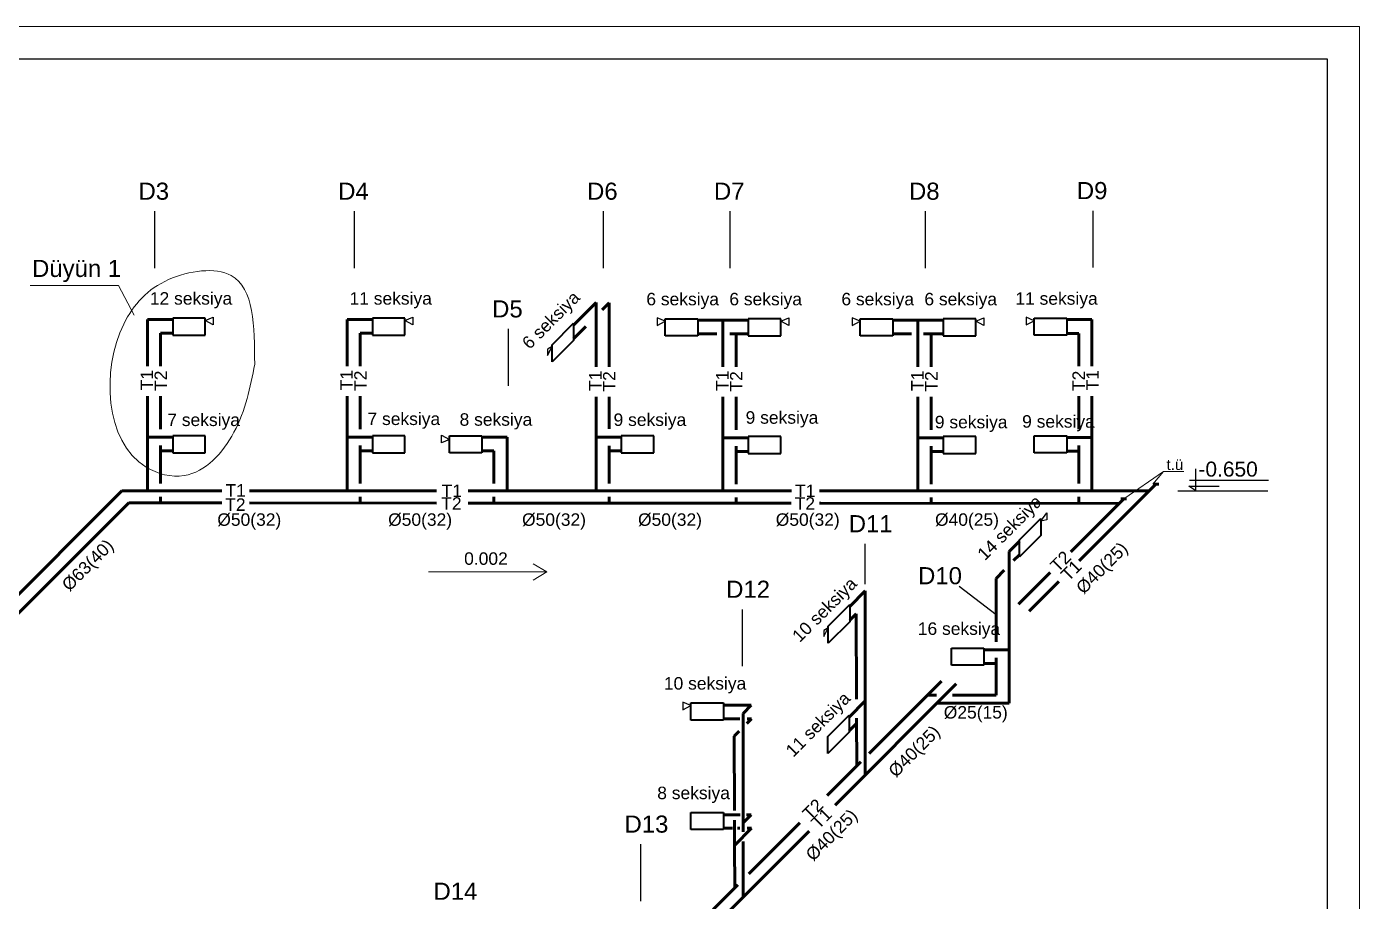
# Model space of a CAD drawing. Header units: millimetres. Extents: x 895788 to 1136524, y -21936 to 400945.
# Drawn here: x 949190 to 986569, y 293579 to 318104 of the extents above; entities that cross this region are included whole.
import ezdxf

# ---------------------------------------------------------------- set-up
doc = ezdxf.new("R2010")
doc.units = ezdxf.units.MM
doc.layers.add('kenar xetler', color=7, linetype='Continuous')
doc.layers.add('невидимка_Ном._пера__241_Ном._пера__7', color=7, linetype='Continuous', lineweight=60)
doc.layers.add('размер_Ном._пера__241_Ном._пера__7', color=7, linetype='Continuous', lineweight=60)
doc.styles.add('ARİAL', font='arial.ttf')
doc.styles.get("Standard").update_dxf_attribs({"font": 'arial.ttf', "height": 400})
doc.styles.add('Times New  Roman', font='times.ttf')

msp = doc.modelspace()

# ---------------------------------------------------------------- linework, layer by layer
at = {"lineweight": 30}
for p, q in [((952786.432, 311330.351), (952786.432, 312927.554)), ((958386.871, 311330.351), (958386.871, 312927.554)), ((965367.374, 311330.203), (965367.374, 312927.406)), ((968926.353, 311330.203), (968926.353, 312927.406)), ((974397.287, 311330.203), (974397.287, 312927.406)), ((979105.03, 311346.667), (979105.03, 312943.87)), ((962704.633, 308030.351), (962704.633, 309627.554)), ((972707.032, 302475.016), (972707.032, 303603.494)), ((976378.15, 301609.059), (975341.754, 302408.087)), ((969268.827, 300168.811), (969268.827, 301766.014)), ((966417.607, 293584.657), (966417.607, 295181.86))]:
    msp.add_line(p, q, dxfattribs=at)
at = {"color": 0, "lineweight": 9}
for p, q in [((951769.988, 310848.983), (949291.544, 310848.983)), ((952204.59, 310014.79), (951769.988, 310848.983)), ((960464.098, 302814.834), (963784.3, 302814.834)), ((963784.3, 302814.834), (963391.93, 303041.368)), ((963784.3, 302814.834), (963391.93, 302588.299))]:
    msp.add_line(p, q, dxfattribs=at)
at = {"color": 1, "linetype": 'ByBlock', "lineweight": 60}
for p, q in [((965160.325, 310372.333), (964529.295, 309732.632)), ((977034.865, 303679.305), (976746.651, 303387.131)), ((972707.672, 302282.582), (972276.309, 301845.292)), ((972707.673, 297118.744), (972707.672, 302282.582)), ((969510.247, 299077.596), (968731.364, 299077.596)), ((969285.521, 298849.783), (969510.247, 299077.596)), ((972707.672, 299199.47), (972261.499, 298747.165)), ((969285.522, 295527.69), (969285.521, 298849.783)), ((969203.457, 296005.311), (968731.364, 296005.311)), ((969285.522, 295777.498), (969510.247, 296005.311)), ((969510.247, 296005.311), (969383.267, 296005.311)), ((969285.522, 293696.773), (969285.522, 295255.614))]:
    msp.add_line(p, q, dxfattribs=at)
at = {"color": 1, "linetype": 'ByBlock', "lineweight": 60, "ltscale": 1.1}
for p, q in [((965160.325, 310372.333), (965160.325, 308570.344)), ((953286.488, 309891.468), (952579.383, 309891.468)), ((952579.383, 309891.468), (952579.383, 308589.013)), ((958886.927, 309891.468), (958179.822, 309891.468)), ((958179.822, 309891.468), (958179.822, 308589.013)), ((978362.894, 309888.839), (979069.999, 309888.839)), ((979069.999, 309888.839), (979069.999, 308586.384)), ((968012.199, 309872.799), (968719.304, 309872.799)), ((969426.409, 309872.799), (968719.304, 309872.799)), ((968719.304, 309872.799), (968719.304, 308570.344)), ((973483.132, 309872.375), (974190.238, 309872.375)), ((974897.343, 309872.375), (974190.238, 309872.375)), ((974190.238, 309872.375), (974190.238, 308569.92)), ((952579.383, 307746.151), (952579.383, 305091.468)), ((958179.822, 307746.151), (958179.822, 305090.261)), ((965160.325, 307727.482), (965160.325, 305089.813)), ((968719.304, 307727.482), (968719.304, 305089.577)), ((974190.238, 307727.058), (974190.238, 305089.145)), ((979069.999, 307743.522), (979069.999, 305088.839)), ((953286.488, 306591.468), (952579.383, 306591.468)), ((958886.927, 306591.468), (958179.822, 306591.468)), ((961958.66, 306591.468), (962665.765, 306591.468)), ((962665.765, 306591.468), (962665.765, 305089.99)), ((965867.43, 306591.291), (965160.325, 306591.291)), ((969426.409, 306572.799), (968719.304, 306572.799)), ((974897.343, 306572.375), (974190.238, 306572.375)), ((978362.894, 306588.839), (979069.999, 306588.839)), ((948334.878, 301570.127), (951855.479, 305090.728)), ((951855.479, 305090.728), (954542.932, 305090.544)), ((954542.932, 305090.544), (954662.829, 305090.536)), ((955438.73, 305090.483), (960682.208, 305090.125)), ((961572.912, 305090.064), (970640.111, 305089.446)), ((961572.912, 305090.064), (965060.325, 305089.903)), ((971430.807, 305089.392), (971668.725, 305089.375)), ((971668.725, 305089.375), (975036.882, 305089.145)), ((975036.882, 305089.145), (980678.121, 305088.76)), ((980864.324, 305274.954), (978714.665, 303125.404)), ((980785.03, 305274.954), (980943.618, 305274.954)), ((976746.651, 303387.131), (976746.651, 299132.262)), ((978140.898, 302551.668), (977307.675, 301718.491)), ((976039.546, 300632.275), (976746.651, 300632.275)), ((975262.691, 299673.619), (971868.485, 296279.599)), ((976746.651, 299132.262), (974721.352, 299132.317)), ((976746.651, 299132.262), (976545.442, 299132.268)), ((971135.687, 295546.841), (958744.61, 283156.441))]:
    msp.add_line(p, q, dxfattribs=at)
at = {"color": 5, "linetype": 'ByBlock', "lineweight": 60}
for p, q in [((965528.826, 310358.822), (965333.263, 310160.571)), ((964874.156, 309695.156), (964531.315, 309347.605)), ((977034.865, 303297.841), (976873.01, 303133.762)), ((976604.468, 302861.53), (976378.15, 302632.102)), ((972460.121, 301644.554), (972278.329, 301460.264)), ((972460.121, 301644.554), (972467.716, 299248.774)), ((969190.001, 298699.729), (968731.364, 298699.729)), ((969389.31, 298567.922), (969519.331, 298699.729)), ((969519.331, 298699.729), (969398.265, 298699.729)), ((972469.399, 298717.91), (972473.648, 297377.289)), ((969038.005, 298211.79), (969175.689, 298351.365)), ((972466.667, 298568.077), (972263.519, 298362.138)), ((969038.005, 298211.79), (969044.609, 296128.402)), ((969045.8, 295856.712), (969047.065, 295528.677)), ((968983.096, 295627.444), (968731.364, 295627.444)), ((969047.065, 295528.677), (969047.713, 295149.345)), ((969047.713, 295149.345), (969519.331, 295627.444)), ((969190.001, 295627.444), (969129.91, 295627.444)), ((969519.331, 295627.444), (969398.265, 295627.444)), ((969047.713, 295149.345), (969051.498, 293955.317))]:
    msp.add_line(p, q, dxfattribs=at)
at = {"color": 5, "linetype": 'ByBlock', "lineweight": 60, "ltscale": 1.1}
for p, q in [((965528.826, 308570.344), (965528.826, 310358.822)), ((953286.488, 309506.518), (952947.885, 309506.518)), ((952947.885, 308589.013), (952947.885, 309506.518)), ((958886.927, 309506.518), (958548.323, 309506.518)), ((958548.323, 308589.013), (958548.323, 309506.518)), ((978362.894, 309503.889), (978701.498, 309503.889)), ((978701.498, 308586.384), (978701.498, 309503.889)), ((968548.989, 309487.849), (968012.199, 309487.849)), ((969426.409, 309487.849), (968910.695, 309487.849)), ((969087.806, 308570.344), (969087.806, 309487.849)), ((974010.023, 309487.425), (973483.132, 309487.425)), ((974897.343, 309487.425), (974348.53, 309487.425)), ((974558.739, 308569.92), (974558.739, 309487.425)), ((952947.885, 306818.984), (952947.885, 307746.151)), ((958548.323, 306818.984), (958548.323, 307746.151)), ((965528.826, 306826.991), (965528.826, 307727.482)), ((969087.806, 306800.315), (969087.806, 307727.482)), ((974558.739, 306799.891), (974558.739, 307727.058)), ((978701.498, 306816.355), (978701.498, 307743.522)), ((952947.885, 305294.732), (952947.885, 306363.728)), ((953286.488, 306206.518), (952947.885, 306206.518)), ((958548.323, 305294.732), (958548.323, 306363.728)), ((958886.927, 306206.518), (958548.323, 306206.518)), ((961958.66, 306206.518), (962297.264, 306206.518)), ((962297.264, 305294.732), (962297.264, 306206.518)), ((965528.826, 305294.555), (965528.826, 306347.866)), ((965867.43, 306206.341), (965528.826, 306206.341)), ((969087.806, 305276.064), (969087.806, 306345.059)), ((969426.409, 306187.849), (969087.806, 306187.849)), ((974558.739, 305275.639), (974558.739, 306344.634)), ((974897.343, 306187.425), (974558.739, 306187.425)), ((978362.894, 306203.889), (978701.498, 306203.889)), ((978701.498, 305292.103), (978701.498, 306361.098)), ((948538.821, 301236.668), (952054.616, 304752.464)), ((952054.616, 304752.464), (954662.829, 304750.731)), ((952947.885, 304759.884), (952947.885, 304920.215)), ((955438.73, 304750.216), (960684.062, 304746.731)), ((958548.323, 304759.884), (958548.323, 304920.215)), ((961572.958, 304746.141), (962297.264, 304745.66)), ((962297.264, 304745.66), (962297.264, 304920.215)), ((962297.264, 304745.66), (965261.495, 304743.691)), ((965261.495, 304743.691), (969087.806, 304741.149)), ((965528.826, 304745.66), (965528.826, 304920.215)), ((969087.806, 304741.149), (969087.806, 304901.547)), ((969087.806, 304741.149), (970629.909, 304740.124)), ((971430.695, 304739.592), (971467.439, 304739.568)), ((971467.439, 304739.568), (979830.782, 304734.012)), ((974558.739, 304740.724), (974558.739, 304901.122)), ((979963.021, 304866.244), (978475.296, 303378.6)), ((978701.498, 304734.762), (978701.498, 304917.586)), ((979883.727, 304866.244), (980042.315, 304866.244)), ((977894.622, 302797.957), (977011.521, 301914.905)), ((976378.15, 300859.791), (976378.15, 302632.102)), ((976039.546, 300247.325), (976378.15, 300247.325)), ((976378.15, 299357.782), (976378.15, 300404.535)), ((974849.692, 299753.195), (972820.24, 297723.854)), ((974713.845, 299357.782), (974454.258, 299357.782)), ((976378.15, 299357.782), (975162.172, 299357.782)), ((972585.162, 297488.788), (971639.243, 296542.921)), ((970872.365, 295776.085), (969447.396, 294351.193)), ((969135.054, 294038.869), (966615.343, 291519.295))]:
    msp.add_line(p, q, dxfattribs=at)
at = {"linetype": 'ByBlock', "lineweight": 40, "ltscale": 2}
for p, q in [((954199.927, 309934.598), (953286.488, 309934.598)), ((953286.488, 309934.598), (953286.488, 309456.8)), ((954199.927, 309456.8), (954199.927, 309934.598)), ((959800.365, 309934.598), (958886.927, 309934.598)), ((958886.927, 309934.598), (958886.927, 309456.8)), ((959800.365, 309456.8), (959800.365, 309934.598)), ((967098.76, 309915.929), (968012.199, 309915.929)), ((967098.76, 309438.131), (967098.76, 309915.929)), ((968012.199, 309915.929), (968012.199, 309438.131)), ((970339.848, 309915.929), (969426.409, 309915.929)), ((969426.409, 309915.929), (969426.409, 309438.131)), ((970339.848, 309438.131), (970339.848, 309915.929)), ((972569.694, 309915.505), (973483.132, 309915.505)), ((972569.694, 309437.706), (972569.694, 309915.505)), ((973483.132, 309915.505), (973483.132, 309437.706)), ((975810.781, 309915.505), (974897.343, 309915.505)), ((974897.343, 309915.505), (974897.343, 309437.706)), ((975810.781, 309437.706), (975810.781, 309915.505)), ((977449.456, 309931.968), (978362.894, 309931.968)), ((977449.456, 309454.17), (977449.456, 309931.968)), ((978362.894, 309931.968), (978362.894, 309454.17)), ((963927.749, 309184.607), (964528.909, 309786.566)), ((964528.909, 309786.566), (964528.909, 309307.642)), ((953286.488, 309456.8), (954199.927, 309456.8)), ((958886.927, 309456.8), (959800.365, 309456.8)), ((964528.909, 309307.642), (963927.749, 308706.808)), ((963927.749, 308706.808), (963927.749, 309184.607)), ((968012.199, 309438.131), (967098.76, 309438.131)), ((969426.409, 309438.131), (970339.848, 309438.131)), ((973483.132, 309437.706), (972569.694, 309437.706)), ((974897.343, 309437.706), (975810.781, 309437.706)), ((978362.894, 309454.17), (977449.456, 309454.17)), ((954199.927, 306634.598), (953286.488, 306634.598)), ((953286.488, 306634.598), (953286.488, 306156.8)), ((954199.927, 306156.8), (954199.927, 306634.598)), ((959800.365, 306634.598), (958886.927, 306634.598)), ((958886.927, 306634.598), (958886.927, 306156.8)), ((959800.365, 306156.8), (959800.365, 306634.598)), ((961045.222, 306634.598), (961958.66, 306634.598)), ((961045.222, 306156.8), (961045.222, 306634.598)), ((961958.66, 306634.598), (961958.66, 306156.8)), ((966780.868, 306634.421), (965867.43, 306634.421)), ((965867.43, 306634.421), (965867.43, 306156.623)), ((966780.868, 306156.623), (966780.868, 306634.421)), ((970339.848, 306615.929), (969426.409, 306615.929)), ((969426.409, 306615.929), (969426.409, 306138.131)), ((970339.848, 306138.131), (970339.848, 306615.929)), ((975810.781, 306615.505), (974897.343, 306615.505)), ((974897.343, 306615.505), (974897.343, 306137.706)), ((975810.781, 306137.706), (975810.781, 306615.505)), ((977449.456, 306631.968), (978362.894, 306631.968)), ((977449.456, 306154.17), (977449.456, 306631.968)), ((978362.894, 306631.968), (978362.894, 306154.17)), ((953286.488, 306156.8), (954199.927, 306156.8)), ((958886.927, 306156.8), (959800.365, 306156.8)), ((961958.66, 306156.8), (961045.222, 306156.8)), ((965867.43, 306156.623), (966780.868, 306156.623)), ((969426.409, 306138.131), (970339.848, 306138.131)), ((978362.894, 306154.17), (977449.456, 306154.17)), ((974897.343, 306137.706), (975810.781, 306137.706)), ((977034.865, 303712.744), (977636.025, 304314.703)), ((977636.025, 304314.703), (977636.025, 303835.779)), ((977636.025, 303835.779), (977034.865, 303234.945)), ((977034.865, 303234.945), (977034.865, 303712.744)), ((971674.763, 301297.266), (972275.922, 301899.225)), ((972275.922, 301899.225), (972275.922, 301420.301)), ((972275.922, 301420.301), (971674.763, 300819.468)), ((971674.763, 300819.468), (971674.763, 301297.266)), ((975126.108, 300675.405), (976039.546, 300675.405)), ((975126.108, 300197.607), (975126.108, 300675.405)), ((976039.546, 300675.405), (976039.546, 300197.607)), ((976039.546, 300197.607), (975126.108, 300197.607)), ((967817.926, 299141.158), (968731.364, 299141.158)), ((967817.926, 298663.36), (967817.926, 299141.158)), ((968731.364, 299141.158), (968731.364, 298663.36)), ((968731.364, 298663.36), (967817.926, 298663.36)), ((971659.953, 298199.14), (972261.113, 298801.099)), ((972261.113, 298801.099), (972261.113, 298322.175)), ((972261.113, 298322.175), (971659.953, 297721.342)), ((971659.953, 297721.342), (971659.953, 298199.14)), ((967817.926, 296068.872), (968731.364, 296068.872)), ((967817.926, 295591.074), (967817.926, 296068.872)), ((968731.364, 296068.872), (968731.364, 295591.074)), ((968731.364, 295591.074), (967817.926, 295591.074))]:
    msp.add_line(p, q, dxfattribs=at)
at = {"color": 7}
for p, q in [((954199.927, 309861.524), (954424.38, 309960.985)), ((954424.38, 309960.985), (954424.38, 309744.631)), ((959800.365, 309861.524), (960024.819, 309960.985)), ((960024.819, 309960.985), (960024.819, 309744.631)), ((967098.76, 309842.855), (966874.307, 309942.316)), ((966874.307, 309942.316), (966874.307, 309725.962)), ((970339.848, 309842.855), (970564.301, 309942.316)), ((970564.301, 309942.316), (970564.301, 309725.962)), ((972569.694, 309842.431), (972345.241, 309941.892)), ((972345.241, 309941.892), (972345.241, 309725.537)), ((975810.781, 309842.431), (976035.234, 309941.892)), ((976035.234, 309941.892), (976035.234, 309725.537)), ((977449.456, 309858.894), (977225.003, 309958.356)), ((977225.003, 309958.356), (977225.003, 309742.001)), ((954424.38, 309744.631), (954199.927, 309861.524)), ((960024.819, 309744.631), (959800.365, 309861.524)), ((966874.307, 309725.962), (967098.76, 309842.855)), ((970564.301, 309725.962), (970339.848, 309842.855)), ((972345.241, 309725.537), (972569.694, 309842.431)), ((976035.234, 309725.537), (975810.781, 309842.431)), ((977225.003, 309742.001), (977449.456, 309858.894)), ((963927.749, 309132.39), (963798.995, 309061.153)), ((963798.995, 308888.069), (963927.749, 309132.39)), ((963927.749, 309132.39), (963820.454, 309073.026)), ((963820.454, 308928.789), (963927.749, 309132.39)), ((963798.995, 309061.153), (963798.995, 308888.069)), ((960820.769, 306647.818), (961045.222, 306530.925)), ((960820.769, 306431.464), (960820.769, 306647.818)), ((961045.222, 306530.925), (960820.769, 306431.464)), ((977636.025, 304242.019), (977808.45, 304468.991)), ((977808.45, 304271.963), (977636.025, 304242.019)), ((977808.45, 304468.991), (977808.45, 304271.963)), ((971674.763, 301245.05), (971546.009, 301173.812)), ((971546.009, 301000.729), (971674.763, 301245.05)), ((971546.009, 301173.812), (971546.009, 301000.729)), ((971674.763, 301245.05), (971567.468, 301185.685)), ((971567.468, 301041.449), (971674.763, 301245.05)), ((967817.926, 299068.084), (967593.473, 299167.545)), ((967593.473, 299167.545), (967593.473, 298951.191)), ((967593.473, 298951.191), (967817.926, 299068.084))]:
    msp.add_line(p, q, dxfattribs=at)
at = {"lineweight": 0}
for p, q in [((979963.021, 304866.244), (981071.962, 305633.242)), ((980777.694, 305272.055), (981071.962, 305633.242)), ((981071.962, 305633.242), (981646.98, 305633.242))]:
    msp.add_line(p, q, dxfattribs=at)
at = {"color": 0, "lineweight": 9}
msp.add_open_spline([(955585.892, 308637.001), (955579.175, 309704.2), (955567.856, 311502.486), (952995.792, 311176.6), (951253.924, 309348.14), (951389.547, 305941.741), (953920.945, 305285.228), (955218.825, 306749.115), (955460.694, 307993.084), (955585.892, 308637.001)], degree=3, knots=[0, 0, 0, 0, 2572.702808134, 4335.138349808, 6105.167926181, 10161.542051886, 11253.819592326, 13108.983623237, 15099.758061855, 15099.758061855, 15099.758061855, 15099.758061855], dxfattribs=at)
at = {"layer": 'kenar xetler', "color": 7, "ltscale": 18}
for p, q in [((981802.25, 305391.678), (984021.79, 305391.678)), ((981983.624, 305088.747), (981983.624, 305702.281)), ((981476.877, 305088.747), (984005.862, 305088.747)), ((981983.624, 305088.747), (981790.425, 305217.585)), ((981790.425, 305217.585), (982640.994, 305217.585))]:
    msp.add_line(p, q, dxfattribs=at)
at = {"layer": 'невидимка_Ном._пера__241_Ном._пера__7', "linetype": 'Continuous', "lineweight": 30}
for p, q in [((914676.304, 317205.088), (985670.582, 317205.088)), ((985670.582, 317205.088), (985670.582, 265621.904))]:
    msp.add_line(p, q, dxfattribs=at)
at = {"layer": 'размер_Ном._пера__241_Ном._пера__7', "linetype": 'Continuous', "lineweight": 0}
for p, q in [((911081.657, 318103.749), (986569.243, 318103.749)), ((986569.243, 318103.749), (986569.243, 264723.242))]:
    msp.add_line(p, q, dxfattribs=at)

# ---------------------------------------------------------------- texts
at = {"char_height": 480, "attachment_point": 1}
for s, width, insert in [('{\\fArial|b0|i0|c238|p34;D3}', 1030.0719, (952327.55, 313731.144)), ('{\\fArial|b0|i0|c238|p34;D4}', 1030.0719, (957927.989, 313731.144)), ('{\\fArial|b0|i0|c238|p34;D6}', 1030.0719, (964908.491, 313730.996)), ('{\\fArial|b0|i0|c238|p34;D7}', 1030.0719, (968467.471, 313730.996)), ('{\\fArial|b0|i0|c238|p34;D8}', 1030.0719, (973938.404, 313730.996)), ('{\\fArial|b0|i0|c238|p34;D9}', 1030.0719, (978646.147, 313747.46)), ('{\\fArial|b0|i0|c238|p34;Düyün 1}', 3057.1653, (949341.668, 311565.475)), ('{\\fArial|b0|i0|c238|p34;D5}', 1030.0719, (962245.75, 310431.144)), ('{\\fArial|b0|i0|c238|p34;D11}', 1030.0719, (972248.149, 304407.084)), ('{\\fArial|b0|i0|c238|p34;D10}', 1030.0719, (974192.902, 302949.663)), ('{\\fArial|b0|i0|c238|p34;D12}', 3322.26178, (968809.944, 302569.604)), ('{\\fArial|b0|i0|c238|p34;D13}', 3322.26178, (965958.724, 295985.45)), ('{\\fArial|b0|i0|c238|p34;D14}', 3322.26178, (960601.195, 294102.852))]:
    msp.add_mtext_dynamic_manual_height_columns(s, width=width, gutter_width=2000, heights=[0], dxfattribs=dict(at, insert=insert))
at = {"char_height": 350, "attachment_point": 1, "style": 'Times New  Roman'}
for s, insert, width in [('\\A1;{\\fArial|b0|i0|c238|p34;12 seksiya}', (952644.943, 310659.496), 3778.84715), ('\\A1;{\\fArial|b0|i0|c238|p34;11 seksiya}', (958245.382, 310659.496), 3778.84715), ('\\A1;{\\fArial|b0|i0|c238|p34;6 seksiya}', (966570.653, 310640.827), 3778.84715), ('\\A1;{\\fArial|b0|i0|c238|p34;6 seksiya}', (968898.303, 310640.827), 3778.84715), ('\\A1;{\\fArial|b0|i0|c238|p34;6 seksiya}', (972041.587, 310640.402), 3778.84715), ('\\A1;{\\fArial|b0|i0|c238|p34;6 seksiya}', (974369.236, 310640.402), 3778.84715), ('\\A1;{\\fArial|b0|i0|c238|p34;11 seksiya}', (976921.349, 310656.866), 3778.84715), ('\\A1;{\\fArial|b0|i0|c238|p34;7 seksiya}', (953134.498, 307255.434), 3778.84715), ('\\A1;{\\fArial|b0|i0|c238|p34;7 seksiya}', (958750.083, 307284.293), 3778.84715), ('\\A1;{\\fArial|b0|i0|c238|p34;8 seksiya}', (961332.576, 307264.555), 3778.84715), ('\\A1;{\\fArial|b0|i0|c238|p34;9 seksiya}', (965651.698, 307258.796), 3778.84715), ('\\A1;{\\fArial|b0|i0|c238|p34;9 seksiya}', (969356.01, 307320.282), 3778.84715), ('\\A1;{\\fArial|b0|i0|c238|p34;9 seksiya}', (974662.56, 307192.914), 3778.84715), ('\\A1;{\\fArial|b0|i0|c238|p34;9 seksiya}', (977110.812, 307210.077), 3778.84715), ('{\\fArial|b0|i0|c0|p34;T\\fArial|b0|i0|c238|p34;1}', (954766.194, 305277.18), 487.89948), ('{\\fArial|b0|i0|c0|p34;T\\fArial|b0|i0|c238|p34;1}', (960828.225, 305263.663), 487.89948), ('{\\fArial|b0|i0|c0|p34;T\\fArial|b0|i0|c238|p34;1}', (970742.425, 305263.663), 487.89948), ('{\\fArial|b0|i0|c0|p34;T\\fArial|b0|i0|c238|p34;2}', (954759.568, 304878.143), 487.89948), ('{\\fArial|b0|i0|c0|p34;T\\fArial|b0|i0|c238|p34;2}', (960818.171, 304909.147), 487.89948), ('{\\fArial|b0|i0|c0|p34;T\\fArial|b0|i0|c238|p34;2}', (970732.372, 304909.147), 487.89948), ('{\\fArial|b0|i0|c238|p34;%%C50(32)}', (954537.635, 304458.45), 487.89948), ('{\\fArial|b0|i0|c238|p34;%%C50(32)}', (959329.148, 304458.45), 487.89948), ('{\\fArial|b0|i0|c238|p34;%%C50(32)}', (963085.188, 304458.45), 487.89948), ('{\\fArial|b0|i0|c238|p34;%%C50(32)}', (966337.67, 304458.45), 487.89948), ('{\\fArial|b0|i0|c238|p34;%%C50(32)}', (970200.864, 304458.45), 487.89948), ('{\\fArial|b0|i0|c238|p34;%%C40(25)}', (974667.61, 304458.45), 487.89948), ('{\\fArial|b0|i0|c238|p34;0.002}', (961460.795, 303364.958), 487.89948), ('\\A1;{\\fArial|b0|i0|c238|p34;16 seksiya}', (974184.838, 301400.579), 3778.84715), ('\\A1;{\\fArial|b0|i0|c238|p34;10 seksiya}', (967063.051, 299866.332), 3778.84715), ('{\\fArial|b0|i0|c238|p34;%%C25(15)}', (974913.56, 299054.901), 487.89948), ('\\A1;{\\fArial|b0|i0|c238|p34;8 seksiya}', (966876.657, 296794.047), 3778.84715)]:
    msp.add_mtext(s, dxfattribs=dict(at, insert=insert, width=width))
at = {"char_height": 350, "style": 'Times New  Roman'}
for s, insert, width, attachment_point, rotation in [('\\A1;{\\fArial|b0|i0|c238|p34;6 seksiya}', (963047.904, 309282.563), 3778.84715, 1, 45), ('{\\fArial|b0|i0|c0|p34;T\\fArial|b0|i0|c238|p34;1}', (952387.332, 307908.743), 487.89948, 1, 90), ('{\\fArial|b0|i0|c0|p34;T\\fArial|b0|i0|c238|p34;2}', (952777.586, 307890.601), 487.89948, 1, 90), ('{\\fArial|b0|i0|c0|p34;T\\fArial|b0|i0|c238|p34;1}', (957987.771, 307908.743), 487.89948, 1, 90), ('{\\fArial|b0|i0|c0|p34;T\\fArial|b0|i0|c238|p34;2}', (958378.025, 307890.601), 487.89948, 1, 90), ('{\\fArial|b0|i0|c0|p34;T\\fArial|b0|i0|c238|p34;1}', (964965.377, 307890.074), 487.89948, 1, 90), ('{\\fArial|b0|i0|c0|p34;T\\fArial|b0|i0|c238|p34;2}', (965355.631, 307871.932), 487.89948, 1, 90), ('{\\fArial|b0|i0|c0|p34;T\\fArial|b0|i0|c238|p34;1}', (968527.253, 307890.074), 487.89948, 1, 90), ('{\\fArial|b0|i0|c0|p34;T\\fArial|b0|i0|c238|p34;2}', (968917.508, 307871.932), 487.89948, 1, 90), ('{\\fArial|b0|i0|c0|p34;T\\fArial|b0|i0|c238|p34;1}', (973998.187, 307889.649), 487.89948, 1, 90), ('{\\fArial|b0|i0|c0|p34;T\\fArial|b0|i0|c238|p34;2}', (974388.441, 307871.508), 487.89948, 1, 90), ('{\\fArial|b0|i0|c0|p34;T\\fArial|b0|i0|c238|p34;2}', (978871.796, 307887.972), 487.89948, 7, 90), ('{\\fArial|b0|i0|c0|p34;T\\fArial|b0|i0|c238|p34;1}', (979262.05, 307906.113), 487.89948, 7, 90), ('\\A1;{\\fArial|b0|i0|c238|p34;14 seksiya}', (975818.245, 303365.213), 3778.84715, 1, 45), ('{\\fArial|b0|i0|c238|p34;%%C63(40)}', (950140.265, 302499.823), 487.89948, 1, 45), ('{\\fArial|b0|i0|c238|p34;%%C40(25)}', (978587.814, 302418.005), 487.89948, 1, 45), ('{\\fArial|b0|i0|c0|p34;T\\fArial|b0|i0|c238|p34;2}', (977863.896, 303035.863), 487.89948, 1, 45), ('{\\fArial|b0|i0|c0|p34;T\\fArial|b0|i0|c238|p34;1}', (978162.044, 302778.074), 487.89948, 1, 45), ('\\A1;{\\fArial|b0|i0|c238|p34;10 seksiya}', (970625.953, 301066.378), 3778.84715, 1, 45), ('\\A1;{\\fArial|b0|i0|c238|p34;11 seksiya}', (970443.332, 297851.61), 3778.84715, 1, 45), ('{\\fArial|b0|i0|c238|p34;%%C40(25)}', (973321.822, 297278.151), 487.89948, 1, 45), ('{\\fArial|b0|i0|c0|p34;T\\fArial|b0|i0|c238|p34;2}', (970913.892, 296085.859), 487.89948, 1, 45), ('{\\fArial|b0|i0|c238|p34;%%C40(25)}', (971003.947, 294933.995), 487.89948, 1, 45), ('{\\fArial|b0|i0|c0|p34;T\\fArial|b0|i0|c238|p34;1}', (971157.463, 295828.07), 487.89948, 1, 45)]:
    msp.add_mtext(s, dxfattribs=dict(at, insert=insert, width=width, attachment_point=attachment_point, rotation=rotation))
at = {"color": 0, "lineweight": 30, "insert": (981162.719, 305973.08), "char_height": 300, "attachment_point": 1}
msp.add_mtext_dynamic_manual_height_columns('\\A1;{\\fArial|b0|i0|c238|p34;t.ü}', width=3708.63034, gutter_width=1, heights=[0], dxfattribs=at)
at = {"layer": 'kenar xetler', "color": 7, "style": 'ARİAL'}
msp.add_text('-0.650', height=420, dxfattribs=at).set_placement((982056.248, 305488.414))

doc.saveas('drawing.dxf')
